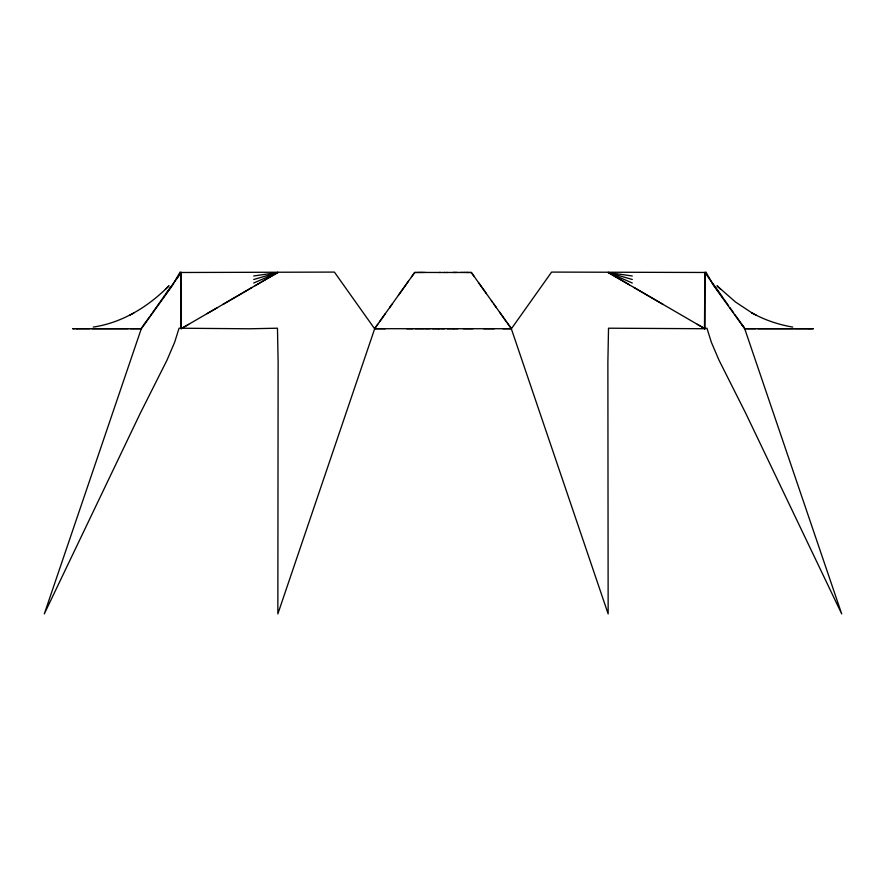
<?xml version="1.0" encoding="UTF-8"?>
<svg xmlns="http://www.w3.org/2000/svg" width="886" height="886" viewBox="0 0 886 886"><rect width="100%" height="100%" fill="white"/><g stroke="black" fill="none" stroke-linecap="round" stroke-linejoin="round"><path stroke-width="1.33" d="M156.113 307.586L152.381 312.858M156.733 306.711L164.32 296.046M179.902 274.25L181.464 272.467L180.046 272.091L172.626 285.181L141.262 328.817L44.3 613.909L140.32 413.175L166.978 360.203L174.653 342.251L179.061 328.208L249.309 328.784L277.473 328.208L278.126 362.407L277.85 613.909L374.656 328.817L334.399 272.091L181.154 272.489M385.288 313.733L379.64 321.673M392.144 304.075L374.59 328.706L385.299 328.739M149.867 316.38L144.208 324.32M150.498 315.494L151.761 313.733M165.582 294.274L171.12 286.521M176.148 279.522L178.651 276M389.652 307.586L414.67 272.489L423.519 272.434M163.589 297.043L180.179 273.84M398.401 295.293L408.413 281.272M411.447 276.997L414.67 272.489L416.442 272.467M144.817 323.445L141.04 328.706L130.375 328.739M377.757 324.32L374.59 328.706L430.175 328.706M93.263 327.078C122.257 322.737 148.184 306.789 168.573 286.211M165.394 289.268L169.06 285.757M704.824 272.511L705.954 272.091L713.374 285.181L744.738 328.817L841.7 613.909L745.68 413.175L719.022 360.203L711.347 342.251L706.939 328.208L704.492 328.772L704.879 272.467L704.935 328.728L608.527 328.208L607.874 362.407L608.15 613.909L511.344 328.817L551.601 272.091L704.879 272.467L706.098 274.25M188.685 324.32L181.132 328.728L180.866 272.423L181.121 328.728L277.861 272.467L253.684 275.989M222.94 304.419L252.078 287.429M207.102 313.622L217.402 307.641M255.102 285.669L277.872 272.511L253.684 279.5M129.755 315.172L133.841 313.046M253.684 283.022L277.861 272.467M74.28 328.728L72.652 328.739L76.927 328.717M444.628 328.728L440.863 328.728M417.361 272.456L425.291 272.434M446.544 272.478L457.165 272.445M75.919 328.717L128.237 328.739M444.24 272.478L447.33 272.478M453.012 272.456L461.318 272.445M77.004 328.717L89.785 328.717M415.213 328.717L423.763 328.706M424.804 328.728L435.967 328.717M447.33 328.717L457.962 328.706M453.687 328.706L438.725 328.717M502.849 328.728L511.41 328.706L506.382 321.696M794.111 328.706L744.96 328.706L743.055 326.081M795.152 328.728L808.996 328.717M444.772 272.478L439.456 272.478M460.709 272.434L463.312 272.445M141.04 328.706L91.911 328.728M463.334 328.728L511.41 328.706L507.634 323.445M757.763 328.739L810.081 328.717M424.682 272.445L440.309 272.478M462.481 272.434L465.216 272.445M755.625 328.739L744.949 328.706M406.674 328.717L413.075 328.728M432.313 328.706L438.67 328.717M453.787 328.717L472.925 328.728M483.612 328.728L494.288 328.739M464.253 272.445L468.639 272.456M436.588 328.717L439.755 328.717M810.624 328.728L813.348 328.739L809.073 328.717M466.025 272.445L471.33 272.489L492.605 302.314M469.558 272.467L471.33 272.489L473.833 276M629.381 284.794L608.128 272.511L632.305 275.989M792.737 327.078C778.384 324.664 764.441 319.912 751.727 312.824L756.245 315.172M697.315 324.32L704.891 328.717L608.117 272.467L632.305 279.5M608.117 272.467L632.305 283.022M633.922 287.429L663.06 304.419M752.159 313.046L735.413 301.938L716.94 285.757M717.427 286.211L720.606 289.268M744.318 327.831L741.792 324.32M705.821 273.84L728.657 305.836M712.355 283.022L719.897 293.543M721.149 295.293L722.411 297.043M742.435 325.206L734.915 314.652M478.839 283.022L486.348 293.543M506.98 322.559L493.856 304.075M729.909 307.608L733.663 312.891M491.353 300.564L496.348 307.586M505.729 320.798L499.471 311.972"/></g></svg>
